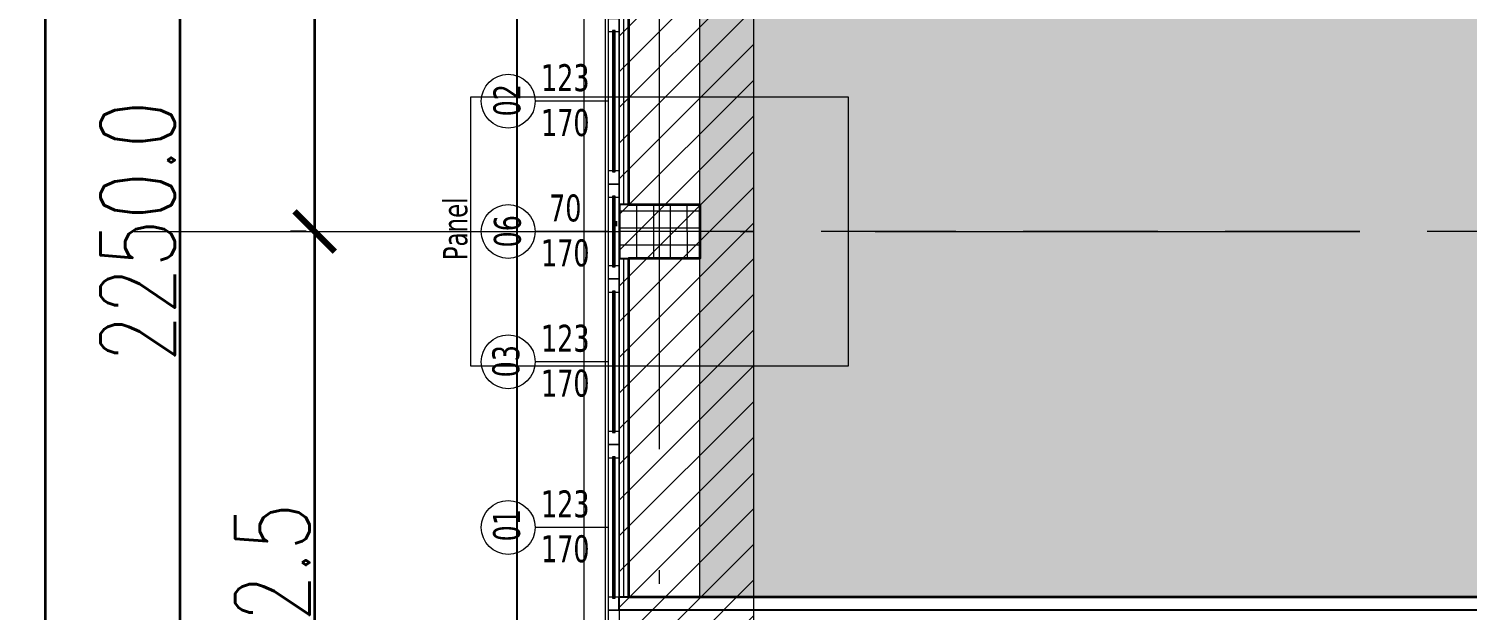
# Model space of a CAD drawing. Extents: x 6529560 to 6558080, y 5579316 to 5588131.
# Drawn here: x 6543512.6 to 6543523.28, y 5579594.16 to 5579598.48 of the extents above; entities that cross this region are included whole.
import ezdxf

# ---------------------------------------------------------------- set-up
doc = ezdxf.new("R2010")
doc.units = 0
doc.header["$MEASUREMENT"] = 0
doc.header["$PDSIZE"] = -5
doc.linetypes.add('1$0$0$5', pattern=[1.5, 1, -0.5])
doc.linetypes.add('ACAD_ISO10W100', pattern=[18, 12, -3, 0, -3])
doc.layers.get('0').update_dxf_attribs({"color": 2, "linetype": 'CONTINUOUS', "lineweight": 5})
doc.layers.get('Defpoints').update_dxf_attribs({"linetype": 'CONTINUOUS'})
for name, color, linetype, lineweight in [('arch_droga', 1, 'CONTINUOUS', 25), ('arch_drzwi i okna', 4, 'CONTINUOUS', 15), ('arch_drzwi i okna_znaczniki', 130, 'CONTINUOUS', 9), ('arch_fundamenty na rzucie', 3, 'CONTINUOUS', 15), ('arch_linie widokowe', 4, 'CONTINUOUS', 13), ('arch_osie', 181, 'CONTINUOUS', 5), ('arch_powierzchnia', 6, 'CONTINUOUS', 35), ('arch_sciany dzialowe cienkie na hali', 52, 'CONTINUOUS', 15), ('arch_sciany murowane wewnetrzne', 20, 'CONTINUOUS', 25), ('arch_sciany wewnetrzne gk', 70, 'CONTINUOUS', 25), ('arch_sciany zewnętrzne', 94, 'CONTINUOUS', 18), ('arch_slupy wypelnienie', 9, 'CONTINUOUS', 13), ('arch_słupy', 8, 'CONTINUOUS', 25), ('arch_wymiary', 2, 'CONTINUOUS', 13), ('arch_wzmocnienie plyty betonowej', 6, 'CONTINUOUS', 15), ('arch_zadaszenie krawedzie', 12, 'CONTINUOUS', 18)]:
    doc.layers.add(name, color=color, linetype=linetype, lineweight=lineweight)
doc.styles.add('styl1', font='romans.shx', dxfattribs={"width": 0.75})
doc.styles.add('TABELKA', font='tahoma.ttf', dxfattribs={"width": 0.8})
doc.dimstyles.new('wymiary hala', dxfattribs={"dimtxt": 0.55, "dimasz": 0.3, "dimexe": 0.18, "dimexo": 0.0625, "dimgap": 0.04, "dimtad": 1, "dimtoh": 1, "dimdec": 1, "dimlfac": 100, "dimzin": 0, "dimdsep": 46, "dimtxsty": 'styl1', "dimblk": 'ARCHTICK', "dimcen": 0.09, "dimadec": 0, "dimazin": 0, "dimtfac": 1, "dimtdec": 1, "dimtofl": 0, "dimtmove": 0, "dimatfit": 3, "dimldrblk": 'ARCHTICK', "dimfxl": 1, "dimtolj": 1, "dimtzin": 0, "dimarcsym": 0})

# ---------------------------------------------------------------- blocks, each defined once
blk = doc.blocks.new('ZT_z_opisami')
at = {"layer": 'arch_droga', "color": 7, "linetype": 'Continuous'}
blk.add_line((6540838.045309489, 5579523.359119227), (6540838.045308674, 5579508.884075727), dxfattribs=at)
blk = doc.blocks.new('_ArchTick')
at = {"color": 0, "linetype": 'ByBlock', "const_width": 0.15}
blk.add_lwpolyline([(-0.5, -0.5), (0.5, 0.5)], dxfattribs=at)
blk = doc.blocks.new('*D41')
at = {"layer": 'arch_wymiary', "color": 0, "lineweight": -2, "transparency": 16777216}
for p, q in [((6543514.659745389, 5579608.22016931), (6543512.54224539, 5579608.22016931)), ((6543512.72224539, 5579608.22016931), (6543512.72224539, 5579506.970169339)), ((6543514.659746425, 5579506.970169339), (6543512.54224539, 5579506.970169339))]:
    blk.add_line(p, q, dxfattribs=at)
at = {"layer": 'Defpoints', "color": 0, "transparency": 16777216}
for p in [(6543514.722245389, 5579608.22016931), (6543512.72224539, 5579506.970169339), (6543514.722246425, 5579506.970169339)]:
    blk.add_point(p, dxfattribs=at)
at = {"layer": 'arch_wymiary', "color": 0, "lineweight": -2, "transparency": 16777216, "xscale": 0.3, "yscale": 0.3, "zscale": 0.3}
for p, rotation in [((6543512.72224539, 5579608.22016931), 90), ((6543512.72224539, 5579506.970169339), 270)]:
    blk.add_blockref('_ArchTick', p, dxfattribs=dict(at, rotation=rotation))
at = {"layer": 'arch_wymiary', "color": 0, "transparency": 16777216, "insert": (6543512.407245389, 5579557.595169325), "char_height": 0.55, "attachment_point": 5, "rotation": 90, "style": 'styl1'}
blk.add_mtext('\\A1;10125.0', dxfattribs=at)
blk = doc.blocks.new('*D42')
at = {"layer": 'arch_wymiary', "color": 0, "lineweight": -2, "transparency": 16777216}
for p, q in [((6543514.59724539, 5579608.22016931), (6543513.54224539, 5579608.22016931)), ((6543513.722245389, 5579608.22016931), (6543513.722245389, 5579585.720130709)), ((6543514.597245561, 5579585.720130709), (6543513.54224539, 5579585.720130709))]:
    blk.add_line(p, q, dxfattribs=at)
at = {"layer": 'Defpoints', "color": 0, "transparency": 16777216}
for p in [(6543514.659745389, 5579608.22016931), (6543513.722245389, 5579585.720130709), (6543514.659745561, 5579585.720130709)]:
    blk.add_point(p, dxfattribs=at)
at = {"layer": 'arch_wymiary', "color": 0, "lineweight": -2, "transparency": 16777216, "xscale": 0.3, "yscale": 0.3, "zscale": 0.3}
for p, rotation in [((6543513.722245389, 5579608.22016931), 90), ((6543513.722245389, 5579585.720130709), 270)]:
    blk.add_blockref('_ArchTick', p, dxfattribs=dict(at, rotation=rotation))
at = {"layer": 'arch_wymiary', "color": 0, "transparency": 16777216, "insert": (6543513.40724539, 5579596.970150009), "char_height": 0.55, "attachment_point": 5, "rotation": 90, "style": 'styl1'}
blk.add_mtext('\\A1;2250.0', dxfattribs=at)
blk = doc.blocks.new('*D48')
at = {"layer": 'arch_wymiary', "color": 0, "lineweight": -2, "transparency": 16777216}
for p, q in [((6543514.65974636, 5579602.595169244), (6543514.54224636, 5579602.595169244)), ((6543514.72224636, 5579602.595169244), (6543514.72224636, 5579596.970169242)), ((6543514.659746365, 5579596.970169242), (6543514.54224636, 5579596.970169242))]:
    blk.add_line(p, q, dxfattribs=at)
at = {"layer": 'Defpoints', "color": 0, "transparency": 16777216}
for p in [(6543514.72224636, 5579602.595169244), (6543514.722246364, 5579596.970169242), (6543514.72224636, 5579596.970169242)]:
    blk.add_point(p, dxfattribs=at)
at = {"layer": 'arch_wymiary', "color": 0, "lineweight": -2, "transparency": 16777216, "xscale": 0.3, "yscale": 0.3, "zscale": 0.3}
for p, rotation in [((6543514.72224636, 5579602.595169244), 90), ((6543514.72224636, 5579596.970169242), 270)]:
    blk.add_blockref('_ArchTick', p, dxfattribs=dict(at, rotation=rotation))
at = {"layer": 'arch_wymiary', "color": 0, "transparency": 16777216, "insert": (6543514.407246359, 5579599.782669244), "char_height": 0.55, "attachment_point": 5, "rotation": 90, "style": 'styl1'}
blk.add_mtext('\\A1;562.5', dxfattribs=at)
blk = doc.blocks.new('*D49')
at = {"layer": 'arch_wymiary', "color": 0, "lineweight": -2, "transparency": 16777216}
for p, q in [((6543514.659746365, 5579596.970169242), (6543514.54224636, 5579596.970169242)), ((6543514.72224636, 5579596.970169242), (6543514.72224636, 5579591.345169245)), ((6543514.659746371, 5579591.345169245), (6543514.54224636, 5579591.345169245))]:
    blk.add_line(p, q, dxfattribs=at)
at = {"layer": 'Defpoints', "color": 0, "transparency": 16777216}
for p in [(6543514.722246364, 5579596.970169242), (6543514.722246371, 5579591.345169245), (6543514.72224636, 5579591.345169245)]:
    blk.add_point(p, dxfattribs=at)
at = {"layer": 'arch_wymiary', "color": 0, "lineweight": -2, "transparency": 16777216, "xscale": 0.3, "yscale": 0.3, "zscale": 0.3}
for p, rotation in [((6543514.72224636, 5579596.970169242), 90), ((6543514.72224636, 5579591.345169245), 270)]:
    blk.add_blockref('_ArchTick', p, dxfattribs=dict(at, rotation=rotation))
at = {"layer": 'arch_wymiary', "color": 0, "transparency": 16777216, "insert": (6543514.407246359, 5579594.157669244), "char_height": 0.55, "attachment_point": 5, "rotation": 90, "style": 'styl1'}
blk.add_mtext('\\A1;562.5', dxfattribs=at)

msp = doc.modelspace()

# ---------------------------------------------------------------- hatches: boundary and pattern name
at = {"layer": 'arch_linie widokowe'}
h = msp.add_hatch(dxfattribs=at)
h.set_pattern_fill('DOTS', color=256, scale=3)
h.set_pattern_definition([(0, (0, 0), (0.09375, 0.1875), [0, -0.1875])])
h.paths.add_polyline_path([(6543517.579876988, 5579599.257487241), (6543517.579876988, 5579594.257487241), (6543526.579876989, 5579594.257487241), (6543526.579876989, 5579599.257487241)])
h.paths.add_polyline_path([(6543517.557996797, 5579599.489456902), (6543519.248370992, 5579599.489456902), (6543519.248370992, 5579600.217549836), (6543517.557996797, 5579600.217549836)])
h.paths.add_polyline_path([(6543528.692760308, 5579594.308208544), (6543529.156261842, 5579594.308208544), (6543529.156261842, 5579596.289943014), (6543528.692760308, 5579596.289943014)])
h.paths.add_polyline_path([(6543528.692760308, 5579596.362709395), (6543529.156261842, 5579596.362709395), (6543529.156261842, 5579598.344443865), (6543528.692760308, 5579598.344443865)])
h.paths.add_polyline_path([(6543525.938236589, 5579603.538475899), (6543529.387236335, 5579603.538475899), (6543529.387236335, 5579608.52016931), (6543525.938236589, 5579608.52016931)])
h.paths.add_polyline_path([(6543524.858485754, 5579603.940044668), (6543525.784634432, 5579603.940044668), (6543525.784634432, 5579604.630177619), (6543524.858485754, 5579604.630177619)])
h.paths.add_polyline_path([(6543525.011842736, 5579604.717803797), (6543525.784634432, 5579604.717803797), (6543525.784634432, 5579605.309311213), (6543525.011842736, 5579605.309311213)])
h.paths.add_polyline_path([(6543525.315782196, 5579608.520218783), (6543524.347585998, 5579608.520218783), (6543524.347585998, 5579607.239008555), (6543525.315782196, 5579607.239008555)])
h.paths.add_polyline_path([(6543522.945655097, 5579608.520218783), (6543523.898405267, 5579608.520218783), (6543523.898405267, 5579607.239008555), (6543522.945655097, 5579607.239008555)])
h.paths.add_polyline_path([(6543521.630954306, 5579608.520218783), (6543522.593266303, 5579608.520218783), (6543522.593266303, 5579607.239008555), (6543521.630954306, 5579607.239008555)])
h.paths.add_polyline_path([(6543520.220621932, 5579607.239008555), (6543521.325135444, 5579607.239008555), (6543521.325135444, 5579608.520218783), (6543520.220621932, 5579608.520218783)])
h.paths.add_polyline_path([(6543519.354949346, 5579608.444562984), (6543520.036535933, 5579608.444562984), (6543520.036535933, 5579607.669569056), (6543519.354949346, 5579607.669569056)])
h.paths.add_polyline_path([(6543517.582299847, 5579607.614572262), (6543519.010321814, 5579607.614572262), (6543519.010321814, 5579608.453042936), (6543517.582299847, 5579608.453042936)])
h.paths.add_polyline_path([(6543517.142793788, 5579605.505212308), (6543517.86629036, 5579605.505212308), (6543517.86629036, 5579607.244401424), (6543517.142793788, 5579607.244401424)])
h.paths.add_polyline_path([(6543517.142793788, 5579603.706663524), (6543517.86629036, 5579603.706663524), (6543517.86629036, 5579605.44585264), (6543517.142793788, 5579605.44585264)])
at = {"layer": 'arch_slupy wypelnienie'}
h = msp.add_hatch(dxfattribs=at)
h.set_pattern_fill('ANSI37', color=256, angle=225)
h.set_pattern_definition([(270, (-171.3873263392597, 0), (0.125, 0), []), (0, (-171.3873263392597, 0), (0, 0.125), [])])
h.paths.add_polyline_path([(6543516.982265796, 5579596.770169259), (6543517.582265785, 5579596.770230516), (6543517.582224958, 5579597.170230512), (6543516.982224977, 5579597.170169254)])
at = {"layer": 'arch_wzmocnienie plyty betonowej', "transparency": 33554597}
h = msp.add_hatch(dxfattribs=at)
h.set_pattern_fill('ANSI31', color=256, scale=1.5, style=0)
h.set_pattern_definition([(45, (225.7260103076696, 143.3795363781974), (-0.1325825214724776, 0.1325825214724777), [])])
h.paths.add_polyline_path([(6543624.582240404, 5579602.479571113), (6543625.582257184, 5579602.479571128), (6543625.582240363, 5579608.520169343), (6543516.982245128, 5579608.520169307), (6543516.982247426, 5579518.150203206), (6543625.582236773, 5579518.14520321), (6543625.582240911, 5579522.445972868), (6543624.582240911, 5579522.445972859), (6543624.582239991, 5579519.145249251), (6543517.982245747, 5579519.150202854), (6543517.982245718, 5579607.520169307), (6543624.582240369, 5579607.520170049)])

# ---------------------------------------------------------------- linework, layer by layer
at = {"layer": 'arch_drzwi i okna'}
for p, q in [((6543516.902245161, 5579597.422668387), (6543516.902245161, 5579598.452668387)), ((6543516.952245161, 5579598.452668387), (6543516.932245162, 5579598.452668387)), ((6543516.982245161, 5579597.422668387), (6543516.982245161, 5579598.452668387)), ((6543516.952245161, 5579597.422668387), (6543516.932245162, 5579597.422668387)), ((6543516.902245123, 5579596.717668465), (6543516.902245123, 5579597.222668382)), ((6543516.952245123, 5579597.222668382), (6543516.932245124, 5579597.222668382)), ((6543516.982245123, 5579596.717668465), (6543516.982245123, 5579597.222668382)), ((6543516.952245123, 5579596.717668465), (6543516.932245124, 5579596.717668465)), ((6543516.902245153, 5579595.487668466), (6543516.902245153, 5579596.517668465)), ((6543516.952245153, 5579596.517668465), (6543516.932245153, 5579596.517668465)), ((6543516.982245152, 5579595.487668466), (6543516.982245152, 5579596.517668465)), ((6543516.952245153, 5579595.487668466), (6543516.932245153, 5579595.487668466)), ((6543516.902245153, 5579594.257668466), (6543516.902245153, 5579595.287668466)), ((6543516.952245153, 5579595.287668466), (6543516.932245153, 5579595.287668466)), ((6543516.982245152, 5579594.257668466), (6543516.982245152, 5579595.287668466)), ((6543516.952245153, 5579594.257668466), (6543516.932245153, 5579594.257668466))]:
    msp.add_line(p, q, dxfattribs=at)
for points in [[(6543516.982245161, 5579598.452668387), (6543516.952245161, 5579598.452668387), (6543516.952245161, 5579598.462668387), (6543516.932245162, 5579598.462668387), (6543516.932245162, 5579598.452668387), (6543516.902245161, 5579598.452668387), (6543516.902245161, 5579598.552668386), (6543516.982245161, 5579598.552668386), (6543516.982245161, 5579598.452668387)], [(6543516.902245161, 5579597.422668387), (6543516.932245162, 5579597.422668387), (6543516.932245162, 5579597.412668386), (6543516.952245161, 5579597.412668386), (6543516.952245161, 5579597.422668387), (6543516.982245161, 5579597.422668387), (6543516.982245161, 5579597.322668385), (6543516.902245161, 5579597.322668385), (6543516.902245161, 5579597.422668387)], [(6543516.982245123, 5579597.222668382), (6543516.952245123, 5579597.222668382), (6543516.952245123, 5579597.232668386), (6543516.932245124, 5579597.232668386), (6543516.932245124, 5579597.222668382), (6543516.902245123, 5579597.222668382), (6543516.902245123, 5579597.322668385), (6543516.982245123, 5579597.322668385), (6543516.982245123, 5579597.222668382)], [(6543516.902245123, 5579596.717668465), (6543516.932245124, 5579596.717668465), (6543516.932245124, 5579596.707668465), (6543516.952245123, 5579596.707668465), (6543516.952245123, 5579596.717668465), (6543516.982245123, 5579596.717668465), (6543516.982245123, 5579596.617668466), (6543516.902245123, 5579596.617668466), (6543516.902245123, 5579596.717668465)], [(6543516.982245152, 5579596.517668465), (6543516.952245153, 5579596.517668465), (6543516.952245153, 5579596.527668465), (6543516.932245153, 5579596.527668465), (6543516.932245153, 5579596.517668465), (6543516.902245153, 5579596.517668465), (6543516.902245153, 5579596.617668466), (6543516.982245152, 5579596.617668466), (6543516.982245152, 5579596.517668465)], [(6543516.902245153, 5579595.487668466), (6543516.932245153, 5579595.487668466), (6543516.932245153, 5579595.477668466), (6543516.952245153, 5579595.477668466), (6543516.952245153, 5579595.487668466), (6543516.982245152, 5579595.487668466), (6543516.982245152, 5579595.387668468), (6543516.902245153, 5579595.387668468), (6543516.902245153, 5579595.487668466)], [(6543516.982245152, 5579595.287668466), (6543516.952245153, 5579595.287668466), (6543516.952245153, 5579595.297668467), (6543516.932245153, 5579595.297668467), (6543516.932245153, 5579595.287668466), (6543516.902245153, 5579595.287668466), (6543516.902245153, 5579595.387668468), (6543516.982245152, 5579595.387668468), (6543516.982245152, 5579595.287668466)], [(6543516.902245153, 5579594.257668466), (6543516.932245153, 5579594.257668466), (6543516.932245153, 5579594.247668466), (6543516.952245153, 5579594.247668466), (6543516.952245153, 5579594.257668466), (6543516.982245152, 5579594.257668466), (6543516.982245152, 5579594.157668467), (6543516.902245153, 5579594.157668467), (6543516.902245153, 5579594.257668466)], [(6543516.982245152, 5579594.057668466), (6543516.952245153, 5579594.057668466), (6543516.952245153, 5579594.067668465), (6543516.932245153, 5579594.067668465), (6543516.932245153, 5579594.057668466), (6543516.902245153, 5579594.057668466), (6543516.902245153, 5579594.157668467), (6543516.982245152, 5579594.157668467), (6543516.982245152, 5579594.057668466)]]:
    msp.add_lwpolyline(points, dxfattribs=at)
for points in [[(6543516.932245162, 5579598.462668387), (6543516.932245162, 5579597.412668386), (6543516.952245161, 5579597.412668386), (6543516.952245161, 5579598.462668387)], [(6543516.937245161, 5579598.452668387), (6543516.937245161, 5579597.422668387), (6543516.94724516, 5579597.422668387), (6543516.94724516, 5579598.452668387)], [(6543516.932245124, 5579597.232668386), (6543516.932245124, 5579596.707668465), (6543516.952245123, 5579596.707668465), (6543516.952245123, 5579597.232668386)], [(6543516.937245122, 5579597.222668382), (6543516.937245122, 5579596.717668465), (6543516.947245123, 5579596.717668465), (6543516.947245123, 5579597.222668382)], [(6543516.932245153, 5579596.527668465), (6543516.932245153, 5579595.477668466), (6543516.952245153, 5579595.477668466), (6543516.952245153, 5579596.527668465)], [(6543516.937245153, 5579596.517668465), (6543516.937245153, 5579595.487668466), (6543516.947245152, 5579595.487668466), (6543516.947245152, 5579596.517668465)], [(6543516.932245153, 5579595.297668467), (6543516.932245153, 5579594.247668466), (6543516.952245153, 5579594.247668466), (6543516.952245153, 5579595.297668467)], [(6543516.937245153, 5579595.287668466), (6543516.937245153, 5579594.257668466), (6543516.947245152, 5579594.257668466), (6543516.947245152, 5579595.287668466)]]:
    msp.add_lwpolyline(points, close=True, dxfattribs=at)
at = {"layer": 'arch_drzwi i okna_znaczniki'}
for p, q in [((6543516.902245179, 5579597.937668386), (6543516.35852591, 5579597.937668386)), ((6543516.902245123, 5579596.970168482), (6543516.358525855, 5579596.970168482)), ((6543516.90224517, 5579596.002668465), (6543516.358525902, 5579596.002668465)), ((6543516.90224517, 5579594.772668468), (6543516.358525902, 5579594.772668468))]:
    msp.add_line(p, q, dxfattribs=at)
for centre in [(6543516.15852591, 5579597.937668386, 6.540478544340673), (6543516.158525855, 5579596.970168482, 13.91643794238845), (6543516.158525902, 5579596.002668465, 6.540478535310883), (6543516.158525902, 5579594.772668468, 6.540478535310876)]:
    msp.add_circle(centre, 0.2, dxfattribs=at)
at = {"layer": 'arch_fundamenty na rzucie', "extrusion": (-8.031561e-10, 4.9482356e-09, 1)}
msp.add_lwpolyline([(6543518.682347463, 5579595.970342817), (6543515.882347485, 5579595.970056962), (6543515.882143315, 5579597.970056949), (6543518.682143292, 5579597.970342807)], close=True, dxfattribs=at)
at = {"layer": 'arch_linie widokowe'}
msp.add_lwpolyline([(6543517.579876988, 5579599.257487241), (6543517.579876988, 5579594.257487241), (6543526.579876989, 5579594.257487241), (6543526.579876989, 5579599.257487241)], close=True, dxfattribs=at)
at = {"layer": 'arch_osie', "linetype": 'ACAD_ISO10W100', "ltscale": 0.3, "extrusion": (-4.9483178e-09, -8.026501e-10, 1)}
for points in [[(6543517.282234406, 5579501.853900734), (6543517.282246431, 5579613.565245351)], [(6543507.88224538, 5579596.970169247), (6543522.482245383, 5579596.970169259)]]:
    msp.add_lwpolyline(points, dxfattribs=at)
at = {"layer": 'arch_powierzchnia'}
for points in [[(6543512.72224539, 5579612.780169263), (6543629.842240481, 5579612.780169263), (6543629.842240481, 5579502.410169278), (6543512.72224539, 5579502.410169278)], [(6543513.722245389, 5579611.780169264), (6543628.842240482, 5579611.780169264), (6543628.842240482, 5579503.410169278), (6543513.722245389, 5579503.410169278)], [(6543514.722245389, 5579610.780169264), (6543627.842240481, 5579610.780169264), (6543627.842240481, 5579504.410169278), (6543514.722245389, 5579504.410169278)], [(6543517.052245127, 5579594.257424465), (6543529.381442543, 5579594.257860577), (6543529.380047894, 5579607.920178492), (6543529.032306635, 5579607.920148099), (6543529.03224538, 5579608.520206343), (6543523.532245384, 5579608.52021763), (6543523.532306626, 5579607.9201896), (6543523.032306638, 5579607.920148768), (6543523.032245383, 5579608.520218437), (6543517.582306746, 5579608.520781189), (6543517.582245299, 5579607.920169343), (6543517.052245127, 5579607.920169343), (6543517.052768315, 5579602.795176493), (6543517.582224945, 5579602.795230555), (6543517.582265788, 5579602.395230542), (6543517.052245127, 5579602.395230542), (6543517.051926223, 5579597.170176403), (6543517.582224953, 5579597.170230544), (6543517.58226578, 5579596.77023055), (6543517.052245127, 5579596.770169257)]]:
    msp.add_lwpolyline(points, close=True, dxfattribs=at)
at = {"layer": 'arch_sciany dzialowe cienkie na hali'}
for points in [[(6543516.982284936, 5579600.892669476), (6543517.052245138, 5579600.892669476), (6543517.052245127, 5579597.170176403), (6543516.982284926, 5579597.170176403)], [(6543516.982245123, 5579596.770169257), (6543517.052245127, 5579596.770169257), (6543517.052245127, 5579594.257424465), (6543516.982245123, 5579594.257424465)]]:
    msp.add_lwpolyline(points, close=True, dxfattribs=at)
for points in [[(6543517.017265028, 5579597.170176403), (6543517.017265038, 5579600.892669476)], [(6543517.017255462, 5579594.257424465), (6543517.01700913, 5579596.770172806)]]:
    msp.add_lwpolyline(points, dxfattribs=at)
at = {"layer": 'arch_sciany murowane wewnetrzne'}
msp.add_lwpolyline([(6543516.962181374, 5579597.010482358), (6543516.962398879, 5579597.045892363)], dxfattribs=at)
at = {"layer": 'arch_sciany wewnetrzne gk'}
msp.add_lwpolyline([(6543516.982265564, 5579594.257424465), (6543527.581358455, 5579594.257424465), (6543527.581358455, 5579594.157424473), (6543516.982265564, 5579594.157424473)], close=True, dxfattribs=at)
at = {"layer": 'arch_sciany zewnętrzne'}
for points in [[(6543516.882245463, 5579585.367631128), (6543516.722246261, 5579585.367631128), (6543516.722246272, 5579600.892669135), (6543516.882245474, 5579600.892669135)], [(6543516.982245136, 5579585.342631408), (6543516.882245463, 5579585.342631129), (6543516.882245474, 5579600.917669197), (6543516.982196384, 5579600.917669197)]]:
    msp.add_lwpolyline(points, dxfattribs=at)
at = {"layer": 'arch_słupy', "extrusion": (-8.031561e-10, 4.9482356e-09, 1)}
msp.add_lwpolyline([(6543516.982265796, 5579596.770169259), (6543517.582265785, 5579596.770230516), (6543517.582224958, 5579597.170230512), (6543516.982224977, 5579597.170169254), (6543516.982265796, 5579596.770169259)], dxfattribs=at)
at = {"layer": 'arch_wzmocnienie plyty betonowej'}
msp.add_lwpolyline([(6543624.582240404, 5579602.479571113), (6543625.582257184, 5579602.479571128), (6543625.582240363, 5579608.520169343), (6543516.982245128, 5579608.520169307), (6543516.982247426, 5579518.150203206), (6543625.582236773, 5579518.14520321), (6543625.582240911, 5579522.445972868), (6543624.582240911, 5579522.445972859), (6543624.582239991, 5579519.145249251), (6543517.982245747, 5579519.150202854), (6543517.982245718, 5579607.520169307), (6543624.582240369, 5579607.520170049)], close=True, dxfattribs=at)
at = {"layer": 'arch_zadaszenie krawedzie', "linetype": '1$0$0$5'}
msp.add_lwpolyline([(6543516.982245131, 5579596.972665489), (6543625.582245824, 5579596.969697548)], dxfattribs=at)

# ---------------------------------------------------------------- block references
at = {"color": 4, "rotation": 359.9999223416695}
msp.add_blockref('ZT_z_opisami', (2670.614982363535, 86.31203352822922, -1.402158509234803), dxfattribs=at)

# ---------------------------------------------------------------- texts
at = {"layer": 'arch_drzwi i okna_znaczniki', "char_height": 0.2, "attachment_point": 1, "style": 'TABELKA'}
for s, insert in [('123\\P170', (6543516.402414925, 5579598.212709866, 7.302244730208168)), (' 70\\P170', (6543516.402414941, 5579597.245206776, 14.6044858045516)), ('123\\P170', (6543516.40241491, 5579596.277710004, 7.302244730208168)), ('123\\P170', (6543516.40241491, 5579595.047710001, 7.302244730208168))]:
    msp.add_mtext_dynamic_manual_height_columns(s, width=2.624355469830334, gutter_width=1.82756919413805, heights=[0], dxfattribs=dict(at, insert=insert))
at = {"layer": 'arch_drzwi i okna_znaczniki', "attachment_point": 1, "rotation": 90, "style": 'TABELKA'}
for s, insert, char_height, width in [('02', (6543516.04886016, 5579597.825241362, -7.655307294832929), 0.2, 0.354261597984987), ('Panel', (6543515.674983527, 5579596.756911142, 6.046045005698469), 0.18, 1.221098900301058), ('06', (6543516.052214941, 5579596.851636083, -1.139347875154071), 0.2, 0.354261597984987), ('03', (6543516.040632032, 5579595.886914762, -7.655307303862763), 0.2, 0.354261597984987), ('01', (6543516.046548512, 5579594.668758684, -7.645307303862757), 0.2, 0.354261597984987)]:
    msp.add_mtext(s, dxfattribs=dict(at, insert=insert, char_height=char_height, width=width))

# ---------------------------------------------------------------- dimensions: what is measured, and where the dimension line sits
at = {"layer": 'arch_wymiary'}
for base, p1, p2, picture, middle in [((6543512.72224539, 5579506.970169339), (6543514.722245389, 5579608.22016931, 6.540478454042573), (6543514.722246425, 5579506.970169339, 13.9164387488118), '*D41', (6543512.407245389, 5579557.595169325)), ((6543513.722245389, 5579585.720130709), (6543514.659745389, 5579608.22016931), (6543514.659745561, 5579585.720130709, 13.91643880054196), '*D42', (6543513.40724539, 5579596.970150009))]:
    dim = msp.add_linear_dim(base=base, p1=p1, p2=p2, angle=90, dimstyle='wymiary hala', dxfattribs=at)
    dim.commit()
    dim.dimension.update_dxf_attribs({"geometry": picture, "text_midpoint": middle})
for base, p1, p2, picture, middle in [((6543514.72224636, 5579596.970169242), (6543514.72224636, 5579602.595169244, 13.91643881653539), (6543514.722246364, 5579596.970169242, 13.91643881202048), '*D48', (6543514.407246359, 5579599.782669244)), ((6543514.72224636, 5579591.345169245), (6543514.722246364, 5579596.970169242, 13.91643881202048), (6543514.722246371, 5579591.345169245, 13.91643880750558), '*D49', (6543514.407246359, 5579594.157669244))]:
    dim = msp.add_linear_dim(base=base, p1=p1, p2=p2, angle=90, dimstyle='wymiary hala', override={"dimtmove": 1}, dxfattribs=at)
    dim.commit()
    dim.dimension.update_dxf_attribs({"geometry": picture, "text_midpoint": middle})

doc.saveas('drawing.dxf')
